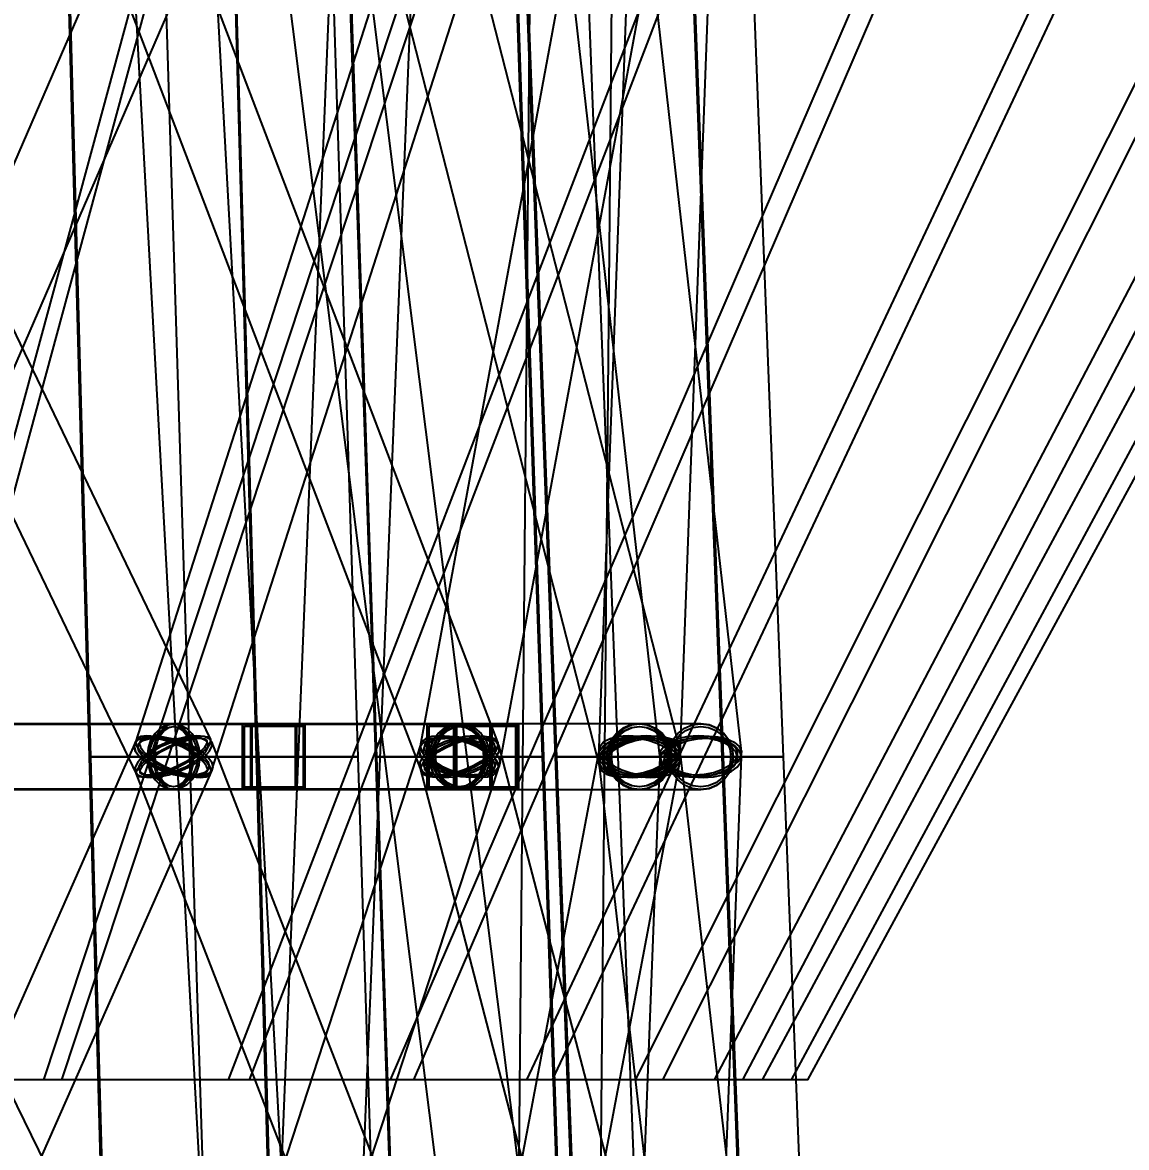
# Model space of a CAD drawing. Header units: millimetres. Extents: x -123812 to 252100, y -3000 to 639000.
# Drawn here: x 6942 to 13774, y 437581 to 444545 of the extents above; entities that cross this region are included whole.
import ezdxf

# ---------------------------------------------------------------- set-up
doc = ezdxf.new("R2010")
doc.units = ezdxf.units.MM
for name, color, linetype, lineweight in [('D-STR-DECK', 7, 'Continuous', 25), ('D-STR-DIM', 7, 'Continuous', 13), ('D-STR-STRC', 7, 'Continuous', 25)]:
    doc.layers.add(name, color=color, linetype=linetype, lineweight=lineweight)
doc.styles.add('OpenSansCondensed-Light', font='OpenSansCondensed-Light.ttf')
doc.styles.add('TOWER_UNICODE', font='Arial Unicode.ttf')
doc.dimstyles.new('EZDXF', dxfattribs={"dimtxt": 0.25, "dimasz": 0.175, "dimexe": 0.375, "dimexo": 0.125, "dimgap": 0.1, "dimtad": 1, "dimlfac": 100, "dimzin": 12, "dimdsep": 46, "dimtxsty": 'OpenSansCondensed-Light', "dimblk": 'ARCHTICK', "dimcen": 2.5, "dimazin": 3, "dimtfac": 0.5, "dimtmove": 2, "dimatfit": 3})

# ---------------------------------------------------------------- blocks, each defined once
blk = doc.blocks.new('_ARCHTICK')
at = {"color": 0, "linetype": 'BYBLOCK', "const_width": 0.15}
blk.add_lwpolyline([(-0.5, -0.5), (0.5, 0.5)], dxfattribs=at)

msp = doc.modelspace()

# ---------------------------------------------------------------- linework, layer by layer
at = {"layer": 'D-STR-DECK'}
for points in [[(4446.8, 438000), (5901, 445000), (7800, 445000), (5900, 438000)], [(4446.8, 438000), (5901, 445000), (7800, 445000), (5900, 438000)], [(5810, 438000), (7710, 445000), (9496.7, 445000), (7183.4, 438000)], [(5810, 438000), (7710, 445000), (9496.7, 445000), (7183.4, 438000)], [(7073.8, 438000), (9387.1, 445000), (11030.9, 445000), (8343.9, 438000)], [(7073.8, 438000), (9387.1, 445000), (11030.9, 445000), (8343.9, 438000)], [(8216.6, 438000), (10903.6, 445000), (12376.3, 445000), (9361.6, 438000)], [(8216.6, 438000), (10903.6, 445000), (12376.3, 445000), (9361.6, 438000)], [(9218.8, 438000), (12233.5, 445000), (13510, 445000), (10219.1, 438000)], [(9218.8, 438000), (12233.5, 445000), (13510, 445000), (10219.1, 438000)], [(10063.2, 438000), (13354.1, 445000), (14412.5, 445000), (10901.8, 438000)], [(10063.2, 438000), (13354.1, 445000), (14412.5, 445000), (10901.8, 438000)], [(10735.5, 438000), (14246.2, 445000), (15068.4, 445000), (11397.9, 438000)], [(10735.5, 438000), (14246.2, 445000), (15068.4, 445000), (11397.9, 438000)], [(11224.1, 438000), (14894.6, 445000), (15466.5, 445000), (11699, 438000)], [(11224.1, 438000), (14894.6, 445000), (15466.5, 445000), (11699, 438000)], [(11520.6, 438000), (15288.1, 445000), (15600, 445000), (11800, 438000)], [(11520.6, 438000), (15288.1, 445000), (15600, 445000), (11800, 438000)]]:
    msp.add_lwpolyline(points, close=True, dxfattribs=at)
at = {"layer": 'D-STR-STRC'}
for points in [[(11574.8, 425031.5), (8431.5, 450031.5), (8422.9, 450034.9), (8397.7, 450035.9), (8357.7, 450034.4), (8305.5, 450030.6), (8244.7, 450024.7), (8179.5, 450017.1), (8114.3, 450008.4), (8053.5, 449999.1), (8001.3, 449989.8), (7961.2, 449981.2), (7936, 449974), (7927.5, 449968.5), (11070.8, 424968.5)], [(9226.6, 425013.8), (7855, 450013.8), (7846.4, 450019.7), (7821, 450024.2), (7780.7, 450027.1), (7728.2, 450028.1), (7667, 450027.2), (7601.4, 450024.5), (7535.8, 450020.1), (7474.6, 450014.3), (7422.1, 450007.6), (7381.8, 450000.3), (7356.4, 449993), (7347.8, 449986.2), (8719.4, 424986.2)], [(8542.7, 424989.8), (9563.6, 449989.8), (9554.9, 449997.7), (9529.6, 450005.8), (9489.2, 450013.6), (9436.7, 450020.4), (9375.5, 450025.8), (9309.8, 450029.4), (9244.1, 450031.1), (9182.9, 450030.6), (9130.3, 450028), (9090, 450023.6), (9064.6, 450017.5), (9056, 450010.2), (8035.1, 425010.2)], [(10405.7, 424997.7), (10637.7, 449997.7), (10629, 450005.8), (10603.7, 450013.5), (10563.3, 450020.3), (10510.7, 450025.7), (10449.4, 450029.4), (10383.7, 450031), (10318, 450030.6), (10256.7, 450028), (10204.1, 450023.6), (10163.7, 450017.5), (10138.4, 450010.3), (10129.7, 450002.3), (9897.8, 425002.3)], [(5243.3, 444890), (7647.5, 439890), (7663.1, 439877.3), (7693.4, 439872.9), (7736, 439877.3), (7788.3, 439890), (7846.5, 439910.1), (7906.8, 439936.5), (7965, 439967.1), (8017.2, 440000), (8059.8, 440032.9), (8089.9, 440063.5), (8105.4, 440089.9), (8105.3, 440110), (5701.1, 445110)], [(7512, 445110), (5342.5, 440110), (5334.1, 440089.9), (5341.6, 440063.5), (5364.7, 440032.9), (5401.7, 440000), (5450.2, 439967.1), (5506.8, 439936.5), (5567.6, 439910.1), (5628.6, 439890), (5685.6, 439877.3), (5734.6, 439872.9), (5772.4, 439877.3), (5796.3, 439890), (7965.8, 444890)], [(7501.3, 444910.1), (9409, 439910.1), (9425.4, 439890), (9456.9, 439877.3), (9501.3, 439872.9), (9555.6, 439877.3), (9616.2, 439890), (9678.7, 439910.1), (9739.1, 439936.5), (9793.2, 439967.1), (9837.3, 440000), (9868.4, 440032.9), (9884.4, 440063.5), (9884.1, 440089.9), (7976.5, 445089.9)], [(9242.5, 445089.9), (7640.7, 440089.9), (7632.4, 440063.5), (7640.6, 440032.9), (7665, 440000), (7703.8, 439967.1), (7754.3, 439936.5), (7813.1, 439910.1), (7876.3, 439890), (7939.5, 439877.3), (7998.3, 439872.9), (8048.9, 439877.3), (8087.7, 439890), (8112.1, 439910.1), (9713.9, 444910.1)], [(9232.2, 444936.5), (10513.4, 439936.5), (10529.4, 439910.1), (10561, 439890), (10606.2, 439877.3), (10661.8, 439872.9), (10724.1, 439877.3), (10788.7, 439890), (10851.3, 439910.1), (10907.7, 439936.5), (10954, 439967.1), (10987, 440000), (11004.5, 440032.9), (11005.3, 440063.5), (9724.1, 445063.5)], [(10320.9, 445032.9), (9395.9, 440032.9), (9405.9, 440000), (9432.4, 439967.1), (9473.4, 439936.5), (9526.2, 439910.1), (9587.2, 439890), (9652.3, 439877.3), (9717, 439872.9), (9776.9, 439877.3), (9827.9, 439890), (9866.5, 439910.1), (9890.2, 439936.5), (9897.2, 439967.1), (10822.2, 444967.1)], [(10319.8, 444967.1), (10887.1, 439967.1), (10901.6, 439936.5), (10932.2, 439910.1), (10977, 439890), (11032.7, 439877.3), (11095.7, 439872.9), (11161.6, 439877.3), (11226, 439890), (11284.5, 439910.1), (11333, 439936.5), (11368.3, 439967.1), (11387.9, 440000), (11390.6, 440032.9), (10823.3, 445032.9)], [(10691, 445000), (10505.9, 440000), (10518.1, 439967.1), (10546.9, 439936.5), (10590.1, 439910.1), (10644.8, 439890), (10707.3, 439877.3), (10773.4, 439872.9), (10838.6, 439877.3), (10898.3, 439890), (10948.5, 439910.1), (10985.9, 439936.5), (11007.8, 439967.1), (11012.8, 440000), (11197.9, 445000)], [(5569.4, 439796.8), (7876.4, 439796.8), (7908.4, 439803.7), (7938.2, 439824), (7963.9, 439856.3), (7983.5, 439898.4), (7995.9, 439947.4), (8000.1, 440000), (7995.9, 440052.6), (7983.5, 440101.6), (7963.9, 440143.7), (7938.2, 440176), (7908.4, 440196.3), (7876.4, 440203.2), (5569.4, 440203.2)], [(5569.4, 439796.8), (7876.4, 439796.8), (7908.4, 439803.7), (7938.2, 439824), (7963.9, 439856.3), (7983.5, 439898.4), (7995.9, 439947.4), (8000.1, 440000), (7995.9, 440052.6), (7983.5, 440101.6), (7963.9, 440143.7), (7938.2, 440176), (7908.4, 440196.3), (7876.4, 440203.2), (5569.4, 440203.2)], [(8242.1, 435111.5), (5797.7, 440111.5), (5781.8, 440124.3), (5751.5, 440128.7), (5708.8, 440124.3), (5656.6, 440111.5), (5598.4, 440091), (5538.3, 440064.4), (5480.3, 440033.3), (5428.4, 440000), (5386, 439966.7), (5356.2, 439935.6), (5340.9, 439909), (5341.2, 439888.5), (7785.7, 434888.5)], [(5893, 434888.5), (8102.7, 439888.5), (8111.2, 439909), (8103.7, 439935.6), (8080.8, 439966.7), (8043.9, 440000), (7995.6, 440033.3), (7939.2, 440064.4), (7878.4, 440091), (7817.6, 440111.5), (7760.7, 440124.3), (7711.8, 440128.7), (7674, 440124.3), (7650.1, 440111.5), (5440.4, 435111.5)], [(10052.1, 435091), (8113.5, 440091), (8096.9, 440111.5), (8065.3, 440124.3), (8020.8, 440128.7), (7966.4, 440124.3), (7906, 440111.5), (7843.5, 440091), (7783.2, 440064.4), (7729.3, 440033.3), (7685.4, 440000), (7654.6, 439966.7), (7638.8, 439935.6), (7639.3, 439909), (9577.8, 434909)], [(8249.2, 434909), (9881.9, 439909), (9890.3, 439935.6), (9882.1, 439966.7), (9857.8, 440000), (9819.1, 440033.3), (9768.7, 440064.4), (9709.9, 440091), (9646.8, 440111.5), (9583.8, 440124.3), (9524.9, 440128.7), (9474.4, 440124.3), (9435.6, 440111.5), (9411.2, 440091), (7778.5, 435091)], [(11192.9, 435064.4), (9892.3, 440064.4), (9876.1, 440091), (9844.4, 440111.5), (9799.1, 440124.3), (9743.4, 440128.7), (9681.2, 440124.3), (9616.6, 440111.5), (9554, 440091), (9497.7, 440064.4), (9451.6, 440033.3), (9418.8, 440000), (9401.5, 439966.7), (9400.9, 439935.6), (10701.5, 434935.6)], [(10065.5, 434966.7), (11009.9, 439966.7), (10999.9, 440000), (10973.5, 440033.3), (10932.5, 440064.4), (10879.7, 440091), (10818.7, 440111.5), (10753.6, 440124.3), (10689, 440128.7), (10629.1, 440124.3), (10578.2, 440111.5), (10539.5, 440091), (10515.9, 440064.4), (10508.8, 440033.3), (9564.4, 435033.3)], [(11585, 435033.3), (11011, 440033.3), (10996.5, 440064.4), (10965.7, 440091), (10920.9, 440111.5), (10865.1, 440124.3), (10802.1, 440128.7), (10736.2, 440124.3), (10671.8, 440111.5), (10613.4, 440091), (10565, 440064.4), (10529.8, 440033.3), (10510.2, 440000), (10507.7, 439966.7), (11081.6, 434966.7)], [(11200.6, 435000), (11392.3, 440000), (11380, 440033.3), (11351.3, 440064.4), (11308, 440091), (11253.3, 440111.5), (11190.7, 440124.3), (11124.6, 440128.7), (11059.5, 440124.3), (10999.8, 440111.5), (10949.6, 440091), (10912.2, 440064.4), (10890.4, 440033.3), (10885.4, 440000), (10693.7, 435000)]]:
    msp.add_lwpolyline(points, dxfattribs=at)
for points in [[(7218.9, 445000), (7355.2, 440000), (8397.5, 440000), (8258.9, 445000)], [(7226, 445000), (7363, 440000), (8389.7, 440000), (8251.8, 445000)], [(7818.2, 445000), (7975.7, 440000), (9018.1, 440000), (8858.2, 445000)], [(8958.2, 445000), (9125.4, 440000), (10167.7, 440000), (9998.2, 445000)], [(8965.3, 445000), (9133.2, 440000), (10159.9, 440000), (9991.1, 445000)], [(10051.5, 445000), (10238.2, 440000), (11280.5, 440000), (11091.5, 445000)], [(10058.6, 445000), (10246, 440000), (11272.7, 440000), (11084.4, 445000)], [(10431.6, 445000), (10625.5, 440000), (11652.2, 440000), (11457.3, 445000)], [(4764.3, 439800), (8638.3, 439800), (8638.3, 440200), (4764.3, 440200)], [(4764.3, 439800), (8638.3, 439800), (8638.3, 440200), (4764.3, 440200)], [(7715.2, 440000), (7720.7, 439947.4), (7736.8, 439898.4), (7762.4, 439856.3), (7795.8, 439824), (7834.7, 439803.7), (7876.4, 439796.8), (9646.6, 439796.8), (9688.3, 439803.7), (9727.2, 439824), (9760.6, 439856.3), (9786.2, 439898.4), (9802.3, 439947.4), (9807.8, 440000), (9802.3, 440052.6), (9786.2, 440101.6), (9760.6, 440143.7), (9727.2, 440176), (9688.3, 440196.3), (9646.6, 440203.2), (7876.4, 440203.2), (7834.7, 440196.3), (7795.8, 440176), (7762.4, 440143.7), (7736.8, 440101.6), (7720.7, 440052.6)], [(8037.6, 440000), (8032.1, 439947.4), (8016, 439898.4), (7990.4, 439856.3), (7957, 439824), (7918.1, 439803.7), (7876.4, 439796.8), (7834.7, 439803.7), (7795.8, 439824), (7762.4, 439856.3), (7736.8, 439898.4), (7720.7, 439947.4), (7715.2, 440000), (7720.7, 440052.6), (7736.8, 440101.6), (7762.4, 440143.7), (7795.8, 440176), (7834.7, 440196.3), (7876.4, 440203.2), (7918.1, 440196.3), (7957, 440176), (7990.4, 440143.7), (8016, 440101.6), (8032.1, 440052.6)], [(7715.2, 440000), (7720.7, 439947.4), (7736.8, 439898.4), (7762.4, 439856.3), (7795.8, 439824), (7834.7, 439803.7), (7876.4, 439796.8), (9646.6, 439796.8), (9688.3, 439803.7), (9727.2, 439824), (9760.6, 439856.3), (9786.2, 439898.4), (9802.3, 439947.4), (9807.8, 440000), (9802.3, 440052.6), (9786.2, 440101.6), (9760.6, 440143.7), (9727.2, 440176), (9688.3, 440196.3), (9646.6, 440203.2), (7876.4, 440203.2), (7834.7, 440196.3), (7795.8, 440176), (7762.4, 440143.7), (7736.8, 440101.6), (7720.7, 440052.6)], [(8037.6, 440000), (8032.1, 439947.4), (8016, 439898.4), (7990.4, 439856.3), (7957, 439824), (7918.1, 439803.7), (7876.4, 439796.8), (7834.7, 439803.7), (7795.8, 439824), (7762.4, 439856.3), (7736.8, 439898.4), (7720.7, 439947.4), (7715.2, 440000), (7720.7, 440052.6), (7736.8, 440101.6), (7762.4, 440143.7), (7795.8, 440176), (7834.7, 440196.3), (7876.4, 440203.2), (7918.1, 440196.3), (7957, 440176), (7990.4, 440143.7), (8016, 440101.6), (8032.1, 440052.6)], [(8024.9, 440000), (8019.8, 439951.5), (8005, 439906.4), (7981.4, 439867.6), (7950.6, 439837.9), (7914.8, 439819.2), (7876.4, 439812.8), (7837.9, 439819.2), (7802.1, 439837.9), (7771.4, 439867.6), (7747.8, 439906.4), (7732.9, 439951.5), (7727.9, 440000), (7732.9, 440048.5), (7747.8, 440093.6), (7771.4, 440132.4), (7802.1, 440162.1), (7837.9, 440180.8), (7876.4, 440187.2), (7914.8, 440180.8), (7950.6, 440162.1), (7981.4, 440132.4), (8005, 440093.6), (8019.8, 440048.5)], [(8024.9, 440000), (8019.8, 439951.5), (8005, 439906.4), (7981.4, 439867.6), (7950.6, 439837.9), (7914.8, 439819.2), (7876.4, 439812.8), (7837.9, 439819.2), (7802.1, 439837.9), (7771.4, 439867.6), (7747.8, 439906.4), (7732.9, 439951.5), (7727.9, 440000), (7732.9, 440048.5), (7747.8, 440093.6), (7771.4, 440132.4), (7802.1, 440162.1), (7837.9, 440180.8), (7876.4, 440187.2), (7914.8, 440180.8), (7950.6, 440162.1), (7981.4, 440132.4), (8005, 440093.6), (8019.8, 440048.5)], [(8000.1, 440000), (7995.9, 439947.4), (7983.5, 439898.4), (7963.9, 439856.3), (7938.2, 439824), (7908.4, 439803.7), (7876.4, 439796.8), (7844.4, 439803.7), (7814.5, 439824), (7788.9, 439856.3), (7769.3, 439898.4), (7756.9, 439947.4), (7752.7, 440000), (7756.9, 440052.6), (7769.3, 440101.6), (7788.9, 440143.7), (7814.5, 440176), (7844.4, 440196.3), (7876.4, 440203.2), (7908.4, 440196.3), (7938.2, 440176), (7963.9, 440143.7), (7983.5, 440101.6), (7995.9, 440052.6)], [(8000.1, 440000), (7995.9, 439947.4), (7983.5, 439898.4), (7963.9, 439856.3), (7938.2, 439824), (7908.4, 439803.7), (7876.4, 439796.8), (7844.4, 439803.7), (7814.5, 439824), (7788.9, 439856.3), (7769.3, 439898.4), (7756.9, 439947.4), (7752.7, 440000), (7756.9, 440052.6), (7769.3, 440101.6), (7788.9, 440143.7), (7814.5, 440176), (7844.4, 440196.3), (7876.4, 440203.2), (7908.4, 440196.3), (7938.2, 440176), (7963.9, 440143.7), (7983.5, 440101.6), (7995.9, 440052.6)], [(7990.3, 440000), (7986.5, 439951.5), (7975.1, 439906.4), (7957, 439867.6), (7933.4, 439837.9), (7905.9, 439819.2), (7876.4, 439812.8), (7846.9, 439819.2), (7819.4, 439837.9), (7795.8, 439867.6), (7777.7, 439906.4), (7766.3, 439951.5), (7762.4, 440000), (7766.3, 440048.5), (7777.7, 440093.6), (7795.8, 440132.4), (7819.4, 440162.1), (7846.9, 440180.8), (7876.4, 440187.2), (7905.9, 440180.8), (7933.4, 440162.1), (7957, 440132.4), (7975.1, 440093.6), (7986.5, 440048.5)], [(7990.3, 440000), (7986.5, 439951.5), (7975.1, 439906.4), (7957, 439867.6), (7933.4, 439837.9), (7905.9, 439819.2), (7876.4, 439812.8), (7846.9, 439819.2), (7819.4, 439837.9), (7795.8, 439867.6), (7777.7, 439906.4), (7766.3, 439951.5), (7762.4, 440000), (7766.3, 440048.5), (7777.7, 440093.6), (7795.8, 440132.4), (7819.4, 440162.1), (7846.9, 440180.8), (7876.4, 440187.2), (7905.9, 440180.8), (7933.4, 440162.1), (7957, 440132.4), (7975.1, 440093.6), (7986.5, 440048.5)], [(8303.7, 439800), (10004.6, 439800), (10004.6, 440200), (8303.7, 440200)], [(8303.7, 440200), (8690.1, 440200), (8690.1, 439800), (8303.7, 439800)], [(8303.7, 439800), (10004.6, 439800), (10004.6, 440200), (8303.7, 440200)], [(8303.7, 440200), (8690.1, 440200), (8690.1, 439800), (8303.7, 439800)], [(8315.3, 440188), (8678.5, 440188), (8678.5, 439812), (8315.3, 439812)], [(8315.3, 440188), (8678.5, 440188), (8678.5, 439812), (8315.3, 439812)], [(8355.5, 440200), (8638.3, 440200), (8638.3, 439800), (8355.5, 439800)], [(8355.5, 440200), (8638.3, 440200), (8638.3, 439800), (8355.5, 439800)], [(8364, 440188), (8629.8, 440188), (8629.8, 439812), (8364, 439812)], [(8364, 440188), (8629.8, 440188), (8629.8, 439812), (8364, 439812)], [(9446.6, 439800), (10011.3, 439800), (10011.3, 440200), (9446.6, 440200)], [(9446.6, 440200), (9846.5, 440200), (9846.5, 439800), (9446.6, 439800)], [(9458.6, 440188), (9834.5, 440188), (9834.5, 439812), (9458.6, 439812)], [(9458.8, 440000), (9465.2, 439947.4), (9484, 439898.4), (9513.8, 439856.3), (9552.7, 439824), (9598, 439803.7), (9646.6, 439796.8), (10759.3, 439796.8), (10807.9, 439803.7), (10853.2, 439824), (10892.1, 439856.3), (10921.9, 439898.4), (10940.7, 439947.4), (10947.1, 440000), (10940.7, 440052.6), (10921.9, 440101.6), (10892.1, 440143.7), (10853.2, 440176), (10807.9, 440196.3), (10759.3, 440203.2), (9646.6, 440203.2), (9598, 440196.3), (9552.7, 440176), (9513.8, 440143.7), (9484, 440101.6), (9465.2, 440052.6)], [(9834.3, 440000), (9827.9, 439947.4), (9809.1, 439898.4), (9779.3, 439856.3), (9740.4, 439824), (9695.1, 439803.7), (9646.6, 439796.8), (9598, 439803.7), (9552.7, 439824), (9513.8, 439856.3), (9484, 439898.4), (9465.2, 439947.4), (9458.8, 440000), (9465.2, 440052.6), (9484, 440101.6), (9513.8, 440143.7), (9552.7, 440176), (9598, 440196.3), (9646.6, 440203.2), (9695.1, 440196.3), (9740.4, 440176), (9779.3, 440143.7), (9809.1, 440101.6), (9827.9, 440052.6)], [(9458.8, 440000), (9465.2, 439947.4), (9484, 439898.4), (9513.8, 439856.3), (9552.7, 439824), (9598, 439803.7), (9646.6, 439796.8), (10759.3, 439796.8), (10807.9, 439803.7), (10853.2, 439824), (10892.1, 439856.3), (10921.9, 439898.4), (10940.7, 439947.4), (10947.1, 440000), (10940.7, 440052.6), (10921.9, 440101.6), (10892.1, 440143.7), (10853.2, 440176), (10807.9, 440196.3), (10759.3, 440203.2), (9646.6, 440203.2), (9598, 440196.3), (9552.7, 440176), (9513.8, 440143.7), (9484, 440101.6), (9465.2, 440052.6)], [(9834.3, 440000), (9827.9, 439947.4), (9809.1, 439898.4), (9779.3, 439856.3), (9740.4, 439824), (9695.1, 439803.7), (9646.6, 439796.8), (9598, 439803.7), (9552.7, 439824), (9513.8, 439856.3), (9484, 439898.4), (9465.2, 439947.4), (9458.8, 440000), (9465.2, 440052.6), (9484, 440101.6), (9513.8, 440143.7), (9552.7, 440176), (9598, 440196.3), (9646.6, 440203.2), (9695.1, 440196.3), (9740.4, 440176), (9779.3, 440143.7), (9809.1, 440101.6), (9827.9, 440052.6)], [(9819.5, 440000), (9813.6, 439951.5), (9796.3, 439906.4), (9768.9, 439867.6), (9733, 439837.9), (9691.3, 439819.2), (9646.6, 439812.8), (9601.8, 439819.2), (9560.1, 439837.9), (9524.3, 439867.6), (9496.8, 439906.4), (9479.5, 439951.5), (9473.6, 440000), (9479.5, 440048.5), (9496.8, 440093.6), (9524.3, 440132.4), (9560.1, 440162.1), (9601.8, 440180.8), (9646.6, 440187.2), (9691.3, 440180.8), (9733, 440162.1), (9768.9, 440132.4), (9796.3, 440093.6), (9813.6, 440048.5)], [(9819.5, 440000), (9813.6, 439951.5), (9796.3, 439906.4), (9768.9, 439867.6), (9733, 439837.9), (9691.3, 439819.2), (9646.6, 439812.8), (9601.8, 439819.2), (9560.1, 439837.9), (9524.3, 439867.6), (9496.8, 439906.4), (9479.5, 439951.5), (9473.6, 440000), (9479.5, 440048.5), (9496.8, 440093.6), (9524.3, 440132.4), (9560.1, 440162.1), (9601.8, 440180.8), (9646.6, 440187.2), (9691.3, 440180.8), (9733, 440162.1), (9768.9, 440132.4), (9796.3, 440093.6), (9813.6, 440048.5)], [(9807.8, 440000), (9802.3, 439947.4), (9786.2, 439898.4), (9760.6, 439856.3), (9727.2, 439824), (9688.3, 439803.7), (9646.6, 439796.8), (9604.8, 439803.7), (9566, 439824), (9532.6, 439856.3), (9506.9, 439898.4), (9490.8, 439947.4), (9485.4, 440000), (9490.8, 440052.6), (9506.9, 440101.6), (9532.6, 440143.7), (9566, 440176), (9604.8, 440196.3), (9646.6, 440203.2), (9688.3, 440196.3), (9727.2, 440176), (9760.6, 440143.7), (9786.2, 440101.6), (9802.3, 440052.6)], [(9807.8, 440000), (9802.3, 439947.4), (9786.2, 439898.4), (9760.6, 439856.3), (9727.2, 439824), (9688.3, 439803.7), (9646.6, 439796.8), (9604.8, 439803.7), (9566, 439824), (9532.6, 439856.3), (9506.9, 439898.4), (9490.8, 439947.4), (9485.4, 440000), (9490.8, 440052.6), (9506.9, 440101.6), (9532.6, 440143.7), (9566, 440176), (9604.8, 440196.3), (9646.6, 440203.2), (9688.3, 440196.3), (9727.2, 440176), (9760.6, 440143.7), (9786.2, 440101.6), (9802.3, 440052.6)], [(9795.1, 440000), (9790, 439951.5), (9775.2, 439906.4), (9751.6, 439867.6), (9720.8, 439837.9), (9685, 439819.2), (9646.6, 439812.8), (9608.1, 439819.2), (9572.3, 439837.9), (9541.5, 439867.6), (9517.9, 439906.4), (9503.1, 439951.5), (9498, 440000), (9503.1, 440048.5), (9517.9, 440093.6), (9541.5, 440132.4), (9572.3, 440162.1), (9608.1, 440180.8), (9646.6, 440187.2), (9685, 440180.8), (9720.8, 440162.1), (9751.6, 440132.4), (9775.2, 440093.6), (9790, 440048.5)], [(9795.1, 440000), (9790, 439951.5), (9775.2, 439906.4), (9751.6, 439867.6), (9720.8, 439837.9), (9685, 439819.2), (9646.6, 439812.8), (9608.1, 439819.2), (9572.3, 439837.9), (9541.5, 439867.6), (9517.9, 439906.4), (9503.1, 439951.5), (9498, 440000), (9503.1, 440048.5), (9517.9, 440093.6), (9541.5, 440132.4), (9572.3, 440162.1), (9608.1, 440180.8), (9646.6, 440187.2), (9685, 440180.8), (9720.8, 440162.1), (9751.6, 440132.4), (9775.2, 440093.6), (9790, 440048.5)], [(9611.5, 440200), (10011.3, 440200), (10011.3, 439800), (9611.5, 439800)], [(9618.2, 440200), (10004.6, 440200), (10004.6, 439800), (9618.2, 439800)], [(9618.2, 440200), (10004.6, 440200), (10004.6, 439800), (9618.2, 439800)], [(9623.5, 440188), (9999.3, 440188), (9999.3, 439812), (9623.5, 439812)], [(9629.8, 440188), (9993, 440188), (9993, 439812), (9629.8, 439812)], [(9629.8, 440188), (9993, 440188), (9993, 439812), (9629.8, 439812)], [(10557.9, 440000), (10564.7, 439947.4), (10584.9, 439898.4), (10616.9, 439856.3), (10658.6, 439824), (10707.2, 439803.7), (10759.3, 439796.8), (11138.9, 439796.8), (11191, 439803.7), (11239.6, 439824), (11281.3, 439856.3), (11313.4, 439898.4), (11333.5, 439947.4), (11340.4, 440000), (11333.5, 440052.6), (11313.4, 440101.6), (11281.3, 440143.7), (11239.6, 440176), (11191, 440196.3), (11138.9, 440203.2), (10759.3, 440203.2), (10707.2, 440196.3), (10658.6, 440176), (10616.9, 440143.7), (10584.9, 440101.6), (10564.7, 440052.6)], [(10960.8, 440000), (10953.9, 439947.4), (10933.8, 439898.4), (10901.8, 439856.3), (10860.1, 439824), (10811.5, 439803.7), (10759.3, 439796.8), (10707.2, 439803.7), (10658.6, 439824), (10616.9, 439856.3), (10584.9, 439898.4), (10564.7, 439947.4), (10557.9, 440000), (10564.7, 440052.6), (10584.9, 440101.6), (10616.9, 440143.7), (10658.6, 440176), (10707.2, 440196.3), (10759.3, 440203.2), (10811.5, 440196.3), (10860.1, 440176), (10901.8, 440143.7), (10933.8, 440101.6), (10953.9, 440052.6)], [(10557.9, 440000), (10564.7, 439947.4), (10584.9, 439898.4), (10616.9, 439856.3), (10658.6, 439824), (10707.2, 439803.7), (10759.3, 439796.8), (11138.9, 439796.8), (11191, 439803.7), (11239.6, 439824), (11281.3, 439856.3), (11313.4, 439898.4), (11333.5, 439947.4), (11340.4, 440000), (11333.5, 440052.6), (11313.4, 440101.6), (11281.3, 440143.7), (11239.6, 440176), (11191, 440196.3), (11138.9, 440203.2), (10759.3, 440203.2), (10707.2, 440196.3), (10658.6, 440176), (10616.9, 440143.7), (10584.9, 440101.6), (10564.7, 440052.6)], [(10960.8, 440000), (10953.9, 439947.4), (10933.8, 439898.4), (10901.8, 439856.3), (10860.1, 439824), (10811.5, 439803.7), (10759.3, 439796.8), (10707.2, 439803.7), (10658.6, 439824), (10616.9, 439856.3), (10584.9, 439898.4), (10564.7, 439947.4), (10557.9, 440000), (10564.7, 440052.6), (10584.9, 440101.6), (10616.9, 440143.7), (10658.6, 440176), (10707.2, 440196.3), (10759.3, 440203.2), (10811.5, 440196.3), (10860.1, 440176), (10901.8, 440143.7), (10933.8, 440101.6), (10953.9, 440052.6)], [(10947.1, 440000), (10940.7, 439947.4), (10921.9, 439898.4), (10892.1, 439856.3), (10853.2, 439824), (10807.9, 439803.7), (10759.3, 439796.8), (10710.8, 439803.7), (10665.5, 439824), (10626.6, 439856.3), (10596.8, 439898.4), (10578, 439947.4), (10571.6, 440000), (10578, 440052.6), (10596.8, 440101.6), (10626.6, 440143.7), (10665.5, 440176), (10710.8, 440196.3), (10759.3, 440203.2), (10807.9, 440196.3), (10853.2, 440176), (10892.1, 440143.7), (10921.9, 440101.6), (10940.7, 440052.6)], [(10947.1, 440000), (10940.7, 439947.4), (10921.9, 439898.4), (10892.1, 439856.3), (10853.2, 439824), (10807.9, 439803.7), (10759.3, 439796.8), (10710.8, 439803.7), (10665.5, 439824), (10626.6, 439856.3), (10596.8, 439898.4), (10578, 439947.4), (10571.6, 440000), (10578, 440052.6), (10596.8, 440101.6), (10626.6, 440143.7), (10665.5, 440176), (10710.8, 440196.3), (10759.3, 440203.2), (10807.9, 440196.3), (10853.2, 440176), (10892.1, 440143.7), (10921.9, 440101.6), (10940.7, 440052.6)], [(10944.9, 440000), (10938.6, 439951.5), (10920.1, 439906.4), (10890.6, 439867.6), (10852.1, 439837.9), (10807.4, 439819.2), (10759.3, 439812.8), (10711.3, 439819.2), (10666.5, 439837.9), (10628.1, 439867.6), (10598.6, 439906.4), (10580.1, 439951.5), (10573.7, 440000), (10580.1, 440048.5), (10598.6, 440093.6), (10628.1, 440132.4), (10666.5, 440162.1), (10711.3, 440180.8), (10759.3, 440187.2), (10807.4, 440180.8), (10852.1, 440162.1), (10890.6, 440132.4), (10920.1, 440093.6), (10938.6, 440048.5)], [(10944.9, 440000), (10938.6, 439951.5), (10920.1, 439906.4), (10890.6, 439867.6), (10852.1, 439837.9), (10807.4, 439819.2), (10759.3, 439812.8), (10711.3, 439819.2), (10666.5, 439837.9), (10628.1, 439867.6), (10598.6, 439906.4), (10580.1, 439951.5), (10573.7, 440000), (10580.1, 440048.5), (10598.6, 440093.6), (10628.1, 440132.4), (10666.5, 440162.1), (10711.3, 440180.8), (10759.3, 440187.2), (10807.4, 440180.8), (10852.1, 440162.1), (10890.6, 440132.4), (10920.1, 440093.6), (10938.6, 440048.5)], [(10932.3, 440000), (10926.4, 439951.5), (10909.1, 439906.4), (10881.6, 439867.6), (10845.8, 439837.9), (10804.1, 439819.2), (10759.3, 439812.8), (10714.6, 439819.2), (10672.9, 439837.9), (10637, 439867.6), (10609.6, 439906.4), (10592.3, 439951.5), (10586.4, 440000), (10592.3, 440048.5), (10609.6, 440093.6), (10637, 440132.4), (10672.9, 440162.1), (10714.6, 440180.8), (10759.3, 440187.2), (10804.1, 440180.8), (10845.8, 440162.1), (10881.6, 440132.4), (10909.1, 440093.6), (10926.4, 440048.5)], [(10932.3, 440000), (10926.4, 439951.5), (10909.1, 439906.4), (10881.6, 439867.6), (10845.8, 439837.9), (10804.1, 439819.2), (10759.3, 439812.8), (10714.6, 439819.2), (10672.9, 439837.9), (10637, 439867.6), (10609.6, 439906.4), (10592.3, 439951.5), (10586.4, 440000), (10592.3, 440048.5), (10609.6, 440093.6), (10637, 440132.4), (10672.9, 440162.1), (10714.6, 440180.8), (10759.3, 440187.2), (10804.1, 440180.8), (10845.8, 440162.1), (10881.6, 440132.4), (10909.1, 440093.6), (10926.4, 440048.5)], [(11340.4, 440000), (11333.5, 439947.4), (11313.4, 439898.4), (11281.3, 439856.3), (11239.6, 439824), (11191, 439803.7), (11138.9, 439796.8), (11086.7, 439803.7), (11038.2, 439824), (10996.4, 439856.3), (10964.4, 439898.4), (10944.3, 439947.4), (10937.4, 440000), (10944.3, 440052.6), (10964.4, 440101.6), (10996.4, 440143.7), (11038.2, 440176), (11086.7, 440196.3), (11138.9, 440203.2), (11191, 440196.3), (11239.6, 440176), (11281.3, 440143.7), (11313.4, 440101.6), (11333.5, 440052.6)], [(11340.4, 440000), (11333.5, 439947.4), (11313.4, 439898.4), (11281.3, 439856.3), (11239.6, 439824), (11191, 439803.7), (11138.9, 439796.8), (11086.7, 439803.7), (11038.2, 439824), (10996.4, 439856.3), (10964.4, 439898.4), (10944.3, 439947.4), (10937.4, 440000), (10944.3, 440052.6), (10964.4, 440101.6), (10996.4, 440143.7), (11038.2, 440176), (11086.7, 440196.3), (11138.9, 440203.2), (11191, 440196.3), (11239.6, 440176), (11281.3, 440143.7), (11313.4, 440101.6), (11333.5, 440052.6)], [(11324.5, 440000), (11318.2, 439951.5), (11299.6, 439906.4), (11270.1, 439867.6), (11231.7, 439837.9), (11186.9, 439819.2), (11138.9, 439812.8), (11090.9, 439819.2), (11046.1, 439837.9), (11007.7, 439867.6), (10978.2, 439906.4), (10959.6, 439951.5), (10953.3, 440000), (10959.6, 440048.5), (10978.2, 440093.6), (11007.7, 440132.4), (11046.1, 440162.1), (11090.9, 440180.8), (11138.9, 440187.2), (11186.9, 440180.8), (11231.7, 440162.1), (11270.1, 440132.4), (11299.6, 440093.6), (11318.2, 440048.5)], [(11324.5, 440000), (11318.2, 439951.5), (11299.6, 439906.4), (11270.1, 439867.6), (11231.7, 439837.9), (11186.9, 439819.2), (11138.9, 439812.8), (11090.9, 439819.2), (11046.1, 439837.9), (11007.7, 439867.6), (10978.2, 439906.4), (10959.6, 439951.5), (10953.3, 440000), (10959.6, 440048.5), (10978.2, 440093.6), (11007.7, 440132.4), (11046.1, 440162.1), (11090.9, 440180.8), (11138.9, 440187.2), (11186.9, 440180.8), (11231.7, 440162.1), (11270.1, 440132.4), (11299.6, 440093.6), (11318.2, 440048.5)], [(8087.8, 440000), (8112.1, 439967.1), (8120.4, 439936.5), (8112.1, 439910.1), (8087.7, 439890), (8048.9, 439877.3), (7998.3, 439872.9), (7939.5, 439877.3), (7876.3, 439890), (7813.1, 439910.1), (7754.3, 439936.5), (7703.8, 439967.1), (7665, 440000), (7640.6, 440032.9), (7632.4, 440063.5), (7640.7, 440089.9), (7665.1, 440110), (7703.9, 440122.7), (7754.4, 440127.1), (7813.3, 440122.7), (7876.5, 440110), (7939.6, 440089.9), (7998.5, 440063.5), (8049, 440032.9)], [(7685.4, 440000), (7654.6, 439966.7), (7638.8, 439935.6), (7639.3, 439909), (7655.9, 439888.5), (7687.5, 439875.7), (7732, 439871.3), (7786.3, 439875.7), (7846.8, 439888.5), (7909.3, 439909), (7969.5, 439935.6), (8023.4, 439966.7), (8067.3, 440000), (8098.2, 440033.3), (8113.9, 440064.4), (8113.5, 440091), (8096.9, 440111.5), (8065.3, 440124.3), (8020.8, 440128.7), (7966.4, 440124.3), (7906, 440111.5), (7843.5, 440091), (7783.2, 440064.4), (7729.3, 440033.3)], [(7708.9, 440000), (7757.2, 439966.7), (7813.6, 439935.6), (7874.3, 439909), (7935.2, 439888.5), (7992, 439875.7), (8041, 439871.3), (8078.7, 439875.7), (8102.7, 439888.5), (8111.2, 439909), (8103.7, 439935.6), (8080.8, 439966.7), (8043.9, 440000), (7995.6, 440033.3), (7939.2, 440064.4), (7878.4, 440091), (7817.6, 440111.5), (7760.7, 440124.3), (7711.8, 440128.7), (7674, 440124.3), (7650.1, 440111.5), (7641.5, 440091), (7649, 440064.4), (7672, 440033.3)], [(8017.2, 440000), (7965, 439967.1), (7906.8, 439936.5), (7846.5, 439910.1), (7788.3, 439890), (7736, 439877.3), (7693.4, 439872.9), (7663.1, 439877.3), (7647.5, 439890), (7647.4, 439910.1), (7662.9, 439936.5), (7693, 439967.1), (7735.6, 440000), (7787.7, 440032.9), (7845.9, 440063.5), (7906.2, 440089.9), (7964.5, 440110), (8016.7, 440122.7), (8059.4, 440127.1), (8089.6, 440122.7), (8105.3, 440110), (8105.4, 440089.9), (8089.9, 440063.5), (8059.8, 440032.9)], [(8067, 440000), (8088.9, 439970.3), (8096.4, 439942.7), (8088.9, 439919), (8066.9, 439900.8), (8031.9, 439889.3), (7986.3, 439885.4), (7933.3, 439889.3), (7876.3, 439900.8), (7819.4, 439919), (7766.3, 439942.7), (7720.8, 439970.3), (7685.8, 440000), (7663.8, 440029.7), (7656.4, 440057.3), (7663.9, 440081), (7685.9, 440099.2), (7720.9, 440110.7), (7766.4, 440114.6), (7819.5, 440110.7), (7876.5, 440099.2), (7933.4, 440081), (7986.5, 440057.3), (8032, 440029.7)], [(7704.2, 440000), (7676.4, 439970), (7662.2, 439942), (7662.6, 439917.9), (7677.6, 439899.5), (7706.1, 439887.9), (7746.2, 439883.9), (7795.2, 439887.9), (7849.7, 439899.5), (7906.1, 439917.9), (7960.4, 439942), (8009, 439970), (8048.5, 440000), (8076.4, 440030), (8090.6, 440058), (8090.2, 440082.1), (8075.2, 440100.5), (8046.7, 440112.1), (8006.6, 440116.1), (7957.6, 440112.1), (7903.1, 440100.5), (7846.7, 440082.1), (7792.4, 440058), (7743.8, 440030)], [(7725.4, 440000), (7768.9, 439970), (7819.8, 439942), (7874.5, 439917.9), (7929.4, 439899.5), (7980.6, 439887.9), (8024.8, 439883.9), (8058.8, 439887.9), (8080.4, 439899.5), (8088.1, 439917.9), (8081.4, 439942), (8060.7, 439970), (8027.4, 440000), (7983.9, 440030), (7933, 440058), (7878.2, 440082.1), (7823.4, 440100.5), (7772.1, 440112.1), (7728, 440116.1), (7694, 440112.1), (7672.4, 440100.5), (7664.7, 440082.1), (7671.4, 440058), (7692.1, 440030)], [(8003.4, 440000), (7956.3, 439970.3), (7903.8, 439942.7), (7849.5, 439919), (7797, 439900.8), (7749.9, 439889.3), (7711.4, 439885.4), (7684.1, 439889.3), (7670, 439900.8), (7669.9, 439919), (7683.9, 439942.7), (7711, 439970.3), (7749.4, 440000), (7796.4, 440029.7), (7848.9, 440057.3), (7903.3, 440081), (7955.8, 440099.2), (8002.9, 440110.7), (8041.4, 440114.6), (8068.6, 440110.7), (8082.8, 440099.2), (8082.8, 440081), (8068.9, 440057.3), (8041.7, 440029.7)], [(9887.2, 440000), (9897.2, 439967.1), (9890.2, 439936.5), (9866.5, 439910.1), (9827.9, 439890), (9776.9, 439877.3), (9717, 439872.9), (9652.3, 439877.3), (9587.2, 439890), (9526.2, 439910.1), (9473.4, 439936.5), (9432.4, 439967.1), (9405.9, 440000), (9395.9, 440032.9), (9403, 440063.5), (9426.6, 440089.9), (9465.3, 440110), (9516.3, 440122.7), (9576.1, 440127.1), (9640.8, 440122.7), (9705.9, 440110), (9766.9, 440089.9), (9819.7, 440063.5), (9860.8, 440032.9)], [(9418.8, 440000), (9401.5, 439966.7), (9400.9, 439935.6), (9417, 439909), (9448.8, 439888.5), (9494, 439875.7), (9549.7, 439871.3), (9611.9, 439875.7), (9676.6, 439888.5), (9739.1, 439909), (9795.4, 439935.6), (9841.5, 439966.7), (9874.3, 440000), (9891.7, 440033.3), (9892.3, 440064.4), (9876.1, 440091), (9844.4, 440111.5), (9799.1, 440124.3), (9743.4, 440128.7), (9681.2, 440124.3), (9616.6, 440111.5), (9554, 440091), (9497.7, 440064.4), (9451.6, 440033.3)], [(9435.3, 440000), (9474, 439966.7), (9524.4, 439935.6), (9583.2, 439909), (9646.3, 439888.5), (9709.4, 439875.7), (9768.2, 439871.3), (9818.7, 439875.7), (9857.5, 439888.5), (9881.9, 439909), (9890.3, 439935.6), (9882.1, 439966.7), (9857.8, 440000), (9819.1, 440033.3), (9768.7, 440064.4), (9709.9, 440091), (9646.8, 440111.5), (9583.8, 440124.3), (9524.9, 440128.7), (9474.4, 440124.3), (9435.6, 440111.5), (9411.2, 440091), (9402.8, 440064.4), (9411.1, 440033.3)], [(9837.3, 440000), (9793.2, 439967.1), (9739.1, 439936.5), (9678.7, 439910.1), (9616.2, 439890), (9555.6, 439877.3), (9501.3, 439872.9), (9456.9, 439877.3), (9425.4, 439890), (9409, 439910.1), (9408.8, 439936.5), (9424.7, 439967.1), (9455.8, 440000), (9499.9, 440032.9), (9554, 440063.5), (9614.4, 440089.9), (9677, 440110), (9737.5, 440122.7), (9791.8, 440127.1), (9836.2, 440122.7), (9867.7, 440110), (9884.1, 440089.9), (9884.4, 440063.5), (9868.4, 440032.9)], [(9863.5, 440000), (9872.5, 439970.3), (9866.2, 439942.7), (9844.9, 439919), (9810, 439900.8), (9764, 439889.3), (9710, 439885.4), (9651.7, 439889.3), (9593.1, 439900.8), (9538, 439919), (9490.4, 439942.7), (9453.4, 439970.3), (9429.6, 440000), (9420.6, 440029.7), (9426.9, 440057.3), (9448.3, 440081), (9483.1, 440099.2), (9529.1, 440110.7), (9583.1, 440114.6), (9641.4, 440110.7), (9700.1, 440099.2), (9755.1, 440081), (9802.7, 440057.3), (9839.7, 440029.7)], [(9441.2, 440000), (9425.6, 439970), (9425, 439942), (9439.6, 439917.9), (9468.2, 439899.5), (9509, 439887.9), (9559.2, 439883.9), (9615.3, 439887.9), (9673.6, 439899.5), (9730, 439917.9), (9780.7, 439942), (9822.3, 439970), (9851.9, 440000), (9867.5, 440030), (9868.1, 440058), (9853.5, 440082.1), (9824.9, 440100.5), (9784.1, 440112.1), (9733.9, 440116.1), (9677.8, 440112.1), (9619.5, 440100.5), (9563.1, 440082.1), (9512.4, 440058), (9470.8, 440030)], [(9456.1, 440000), (9491, 439970), (9536.5, 439942), (9589.4, 439917.9), (9646.3, 439899.5), (9703.2, 439887.9), (9756.2, 439883.9), (9801.8, 439887.9), (9836.7, 439899.5), (9858.7, 439917.9), (9866.3, 439942), (9858.9, 439970), (9837, 440000), (9802.1, 440030), (9756.7, 440058), (9703.7, 440082.1), (9646.8, 440100.5), (9589.9, 440112.1), (9536.9, 440116.1), (9491.4, 440112.1), (9456.4, 440100.5), (9434.4, 440082.1), (9426.8, 440058), (9434.2, 440030)], [(9818.5, 440000), (9778.8, 439970.3), (9730, 439942.7), (9675.6, 439919), (9619.2, 439900.8), (9564.6, 439889.3), (9515.6, 439885.4), (9475.6, 439889.3), (9447.2, 439900.8), (9432.4, 439919), (9432.2, 439942.7), (9446.6, 439970.3), (9474.6, 440000), (9514.3, 440029.7), (9563.1, 440057.3), (9617.5, 440081), (9674, 440099.2), (9728.5, 440110.7), (9777.5, 440114.6), (9817.5, 440110.7), (9845.9, 440099.2), (9860.7, 440081), (9861, 440057.3), (9846.6, 440029.7)], [(11012.8, 440000), (11007.8, 439967.1), (10985.9, 439936.5), (10948.5, 439910.1), (10898.3, 439890), (10838.6, 439877.3), (10773.4, 439872.9), (10707.3, 439877.3), (10644.8, 439890), (10590.1, 439910.1), (10546.9, 439936.5), (10518.1, 439967.1), (10505.9, 440000), (10510.9, 440032.9), (10532.8, 440063.5), (10570.1, 440089.9), (10620.4, 440110), (10680.1, 440122.7), (10745.2, 440127.1), (10811.3, 440122.7), (10873.9, 440110), (10928.6, 440089.9), (10971.8, 440063.5), (11000.5, 440032.9)], [(10510.2, 440000), (10507.7, 439966.7), (10522.2, 439935.6), (10553, 439909), (10597.8, 439888.5), (10653.6, 439875.7), (10716.6, 439871.3), (10782.5, 439875.7), (10846.9, 439888.5), (10905.3, 439909), (10953.7, 439935.6), (10988.9, 439966.7), (11008.5, 440000), (11011, 440033.3), (10996.5, 440064.4), (10965.7, 440091), (10920.9, 440111.5), (10865.1, 440124.3), (10802.1, 440128.7), (10736.2, 440124.3), (10671.8, 440111.5), (10613.4, 440091), (10565, 440064.4), (10529.8, 440033.3)], [(10518.8, 440000), (10545.2, 439966.7), (10586.2, 439935.6), (10639, 439909), (10700, 439888.5), (10765, 439875.7), (10829.7, 439871.3), (10889.5, 439875.7), (10940.5, 439888.5), (10979.2, 439909), (11002.8, 439935.6), (11009.9, 439966.7), (10999.9, 440000), (10973.5, 440033.3), (10932.5, 440064.4), (10879.7, 440091), (10818.7, 440111.5), (10753.6, 440124.3), (10689, 440128.7), (10629.1, 440124.3), (10578.2, 440111.5), (10539.5, 440091), (10515.9, 440064.4), (10508.8, 440033.3)], [(10987, 440000), (10954, 439967.1), (10907.7, 439936.5), (10851.3, 439910.1), (10788.7, 439890), (10724.1, 439877.3), (10661.8, 439872.9), (10606.2, 439877.3), (10561, 439890), (10529.4, 439910.1), (10513.4, 439936.5), (10514.2, 439967.1), (10531.7, 440000), (10564.7, 440032.9), (10611, 440063.5), (10667.3, 440089.9), (10730, 440110), (10794.6, 440122.7), (10856.9, 440127.1), (10912.5, 440122.7), (10957.6, 440110), (10989.3, 440089.9), (11005.3, 440063.5), (11004.5, 440032.9)], [(10987.9, 440000), (10983.4, 439970.3), (10963.6, 439942.7), (10929.9, 439919), (10884.6, 439900.8), (10830.8, 439889.3), (10772, 439885.4), (10712.5, 439889.3), (10656.1, 439900.8), (10606.7, 439919), (10567.8, 439942.7), (10541.9, 439970.3), (10530.8, 440000), (10535.3, 440029.7), (10555.1, 440057.3), (10588.8, 440081), (10634.1, 440099.2), (10687.9, 440110.7), (10746.6, 440114.6), (10806.2, 440110.7), (10862.6, 440099.2), (10912, 440081), (10950.9, 440057.3), (10976.8, 440029.7)], [(10534.7, 440000), (10532.4, 439970), (10545.6, 439942), (10573.3, 439917.9), (10613.7, 439899.5), (10664, 439887.9), (10720.8, 439883.9), (10780.2, 439887.9), (10838.3, 439899.5), (10890.9, 439917.9), (10934.6, 439942), (10966.3, 439970), (10983.9, 440000), (10986.3, 440030), (10973.1, 440058), (10945.4, 440082.1), (10905, 440100.5), (10854.7, 440112.1), (10797.9, 440116.1), (10738.4, 440112.1), (10680.4, 440100.5), (10627.8, 440082.1), (10584.1, 440058), (10552.4, 440030)], [(10542.5, 440000), (10566.3, 439970), (10603.2, 439942), (10650.8, 439917.9), (10705.8, 439899.5), (10764.5, 439887.9), (10822.8, 439883.9), (10876.7, 439887.9), (10922.7, 439899.5), (10957.5, 439917.9), (10978.9, 439942), (10985.2, 439970), (10976.2, 440000), (10952.4, 440030), (10915.4, 440058), (10867.8, 440082.1), (10812.8, 440100.5), (10754.2, 440112.1), (10695.9, 440116.1), (10642, 440112.1), (10596, 440100.5), (10561.2, 440082.1), (10539.8, 440058), (10533.5, 440030)], [(10964.6, 440000), (10934.8, 439970.3), (10893.1, 439942.7), (10842.3, 439919), (10785.8, 439900.8), (10727.5, 439889.3), (10671.4, 439885.4), (10621.3, 439889.3), (10580.6, 439900.8), (10552, 439919), (10537.6, 439942.7), (10538.3, 439970.3), (10554.1, 440000), (10583.8, 440029.7), (10625.6, 440057.3), (10676.4, 440081), (10732.9, 440099.2), (10791.2, 440110.7), (10847.3, 440114.6), (10897.4, 440110.7), (10938.1, 440099.2), (10966.7, 440081), (10981.1, 440057.3), (10980.4, 440029.7)], [(10885.4, 440000), (10897.8, 439966.7), (10926.5, 439935.6), (10969.8, 439909), (11024.5, 439888.5), (11087.1, 439875.7), (11153.2, 439871.3), (11218.3, 439875.7), (11278, 439888.5), (11328.2, 439909), (11365.5, 439935.6), (11387.4, 439966.7), (11392.3, 440000), (11380, 440033.3), (11351.3, 440064.4), (11308, 440091), (11253.3, 440111.5), (11190.7, 440124.3), (11124.6, 440128.7), (11059.5, 440124.3), (10999.8, 440111.5), (10949.6, 440091), (10912.2, 440064.4), (10890.4, 440033.3)], [(11387.9, 440000), (11368.3, 439967.1), (11333, 439936.5), (11284.5, 439910.1), (11226, 439890), (11161.6, 439877.3), (11095.7, 439872.9), (11032.7, 439877.3), (10977, 439890), (10932.2, 439910.1), (10901.6, 439936.5), (10887.1, 439967.1), (10889.8, 440000), (10909.5, 440032.9), (10944.8, 440063.5), (10993.3, 440089.9), (11051.8, 440110), (11116.2, 440122.7), (11182.1, 440127.1), (11245.1, 440122.7), (11300.8, 440110), (11345.5, 440089.9), (11376.2, 440063.5), (11390.6, 440032.9)], [(10910.4, 440000), (10921.5, 439970), (10947.4, 439942), (10986.4, 439917.9), (11035.8, 439899.5), (11092.2, 439887.9), (11151.8, 439883.9), (11210.5, 439887.9), (11264.3, 439899.5), (11309.6, 439917.9), (11343.2, 439942), (11362.9, 439970), (11367.4, 440000), (11356.3, 440030), (11330.3, 440058), (11291.4, 440082.1), (11242, 440100.5), (11185.6, 440112.1), (11126, 440116.1), (11067.3, 440112.1), (11013.5, 440100.5), (10968.2, 440082.1), (10934.6, 440058), (10914.8, 440030)], [(11363.4, 440000), (11345.7, 439970.3), (11313.9, 439942.7), (11270.1, 439919), (11217.4, 439900.8), (11159.4, 439889.3), (11099.9, 439885.4), (11043.2, 439889.3), (10992.9, 439900.8), (10952.6, 439919), (10925, 439942.7), (10911.9, 439970.3), (10914.3, 440000), (10932.1, 440029.7), (10963.9, 440057.3), (11007.7, 440081), (11060.3, 440099.2), (11118.4, 440110.7), (11177.8, 440114.6), (11234.6, 440110.7), (11284.9, 440099.2), (11325.2, 440081), (11352.8, 440057.3), (11365.9, 440029.7)], [(7355.2, 440000), (7491.6, 435000), (8536.2, 435000), (8397.5, 440000)], [(8397.5, 440000), (8379.8, 440000), (8327.7, 440000), (8244.9, 440000), (8137, 440000), (8011.3, 440000), (7876.4, 440000), (7741.5, 440000), (7615.8, 440000), (7507.9, 440000), (7425.1, 440000), (7373, 440000), (7355.2, 440000), (7373, 440000), (7425.1, 440000), (7507.9, 440000), (7615.8, 440000), (7741.5, 440000), (7876.4, 440000), (8011.3, 440000), (8137, 440000), (8244.9, 440000), (8327.7, 440000), (8379.8, 440000)], [(8397.5, 440000), (8379.8, 440000), (8327.7, 440000), (8244.9, 440000), (8137, 440000), (8011.3, 440000), (7876.4, 440000), (7741.5, 440000), (7615.8, 440000), (7507.9, 440000), (7425.1, 440000), (7373, 440000), (7355.2, 440000), (7373, 440000), (7425.1, 440000), (7507.9, 440000), (7615.8, 440000), (7741.5, 440000), (7876.4, 440000), (8011.3, 440000), (8137, 440000), (8244.9, 440000), (8327.7, 440000), (8379.8, 440000)], [(7363, 440000), (7500.1, 435000), (8527.7, 435000), (8389.7, 440000)], [(8389.7, 440000), (8372.2, 440000), (8321, 440000), (8239.4, 440000), (8133.1, 440000), (8009.3, 440000), (7876.4, 440000), (7743.5, 440000), (7619.7, 440000), (7513.4, 440000), (7431.8, 440000), (7380.5, 440000), (7363, 440000), (7380.5, 440000), (7431.8, 440000), (7513.4, 440000), (7619.7, 440000), (7743.5, 440000), (7876.4, 440000), (8009.3, 440000), (8133.1, 440000), (8239.4, 440000), (8321, 440000), (8372.2, 440000)], [(8333, 440000), (8317.4, 440000), (8271.8, 440000), (8199.2, 440000), (8104.7, 440000), (7994.6, 440000), (7876.4, 440000), (7758.2, 440000), (7648.1, 440000), (7553.5, 440000), (7481, 440000), (7435.4, 440000), (7419.8, 440000), (7435.4, 440000), (7481, 440000), (7553.5, 440000), (7648.1, 440000), (7758.2, 440000), (7876.4, 440000), (7994.6, 440000), (8104.7, 440000), (8199.2, 440000), (8271.8, 440000), (8317.4, 440000)], [(8333, 440000), (8317.4, 440000), (8271.8, 440000), (8199.2, 440000), (8104.7, 440000), (7994.6, 440000), (7876.4, 440000), (7758.2, 440000), (7648.1, 440000), (7553.5, 440000), (7481, 440000), (7435.4, 440000), (7419.8, 440000), (7435.4, 440000), (7481, 440000), (7553.5, 440000), (7648.1, 440000), (7758.2, 440000), (7876.4, 440000), (7994.6, 440000), (8104.7, 440000), (8199.2, 440000), (8271.8, 440000), (8317.4, 440000)], [(7975.7, 440000), (8133.3, 435000), (9177.9, 435000), (9018.1, 440000)], [(9018.1, 440000), (9000.3, 440000), (8948.2, 440000), (8865.4, 440000), (8757.5, 440000), (8631.8, 440000), (8496.9, 440000), (8362, 440000), (8236.3, 440000), (8128.4, 440000), (8045.6, 440000), (7993.5, 440000), (7975.7, 440000), (7993.5, 440000), (8045.6, 440000), (8128.4, 440000), (8236.3, 440000), (8362, 440000), (8496.9, 440000), (8631.8, 440000), (8757.5, 440000), (8865.4, 440000), (8948.2, 440000), (9000.3, 440000)], [(9018.1, 440000), (9000.3, 440000), (8948.2, 440000), (8865.4, 440000), (8757.5, 440000), (8631.8, 440000), (8496.9, 440000), (8362, 440000), (8236.3, 440000), (8128.4, 440000), (8045.6, 440000), (7993.5, 440000), (7975.7, 440000), (7993.5, 440000), (8045.6, 440000), (8128.4, 440000), (8236.3, 440000), (8362, 440000), (8496.9, 440000), (8631.8, 440000), (8757.5, 440000), (8865.4, 440000), (8948.2, 440000), (9000.3, 440000)], [(8953.5, 440000), (8937.9, 440000), (8892.3, 440000), (8819.7, 440000), (8725.2, 440000), (8615.1, 440000), (8496.9, 440000), (8378.7, 440000), (8268.6, 440000), (8174.1, 440000), (8101.5, 440000), (8055.9, 440000), (8040.3, 440000), (8055.9, 440000), (8101.5, 440000), (8174.1, 440000), (8268.6, 440000), (8378.7, 440000), (8496.9, 440000), (8615.1, 440000), (8725.2, 440000), (8819.7, 440000), (8892.3, 440000), (8937.9, 440000)], [(8953.5, 440000), (8937.9, 440000), (8892.3, 440000), (8819.7, 440000), (8725.2, 440000), (8615.1, 440000), (8496.9, 440000), (8378.7, 440000), (8268.6, 440000), (8174.1, 440000), (8101.5, 440000), (8055.9, 440000), (8040.3, 440000), (8055.9, 440000), (8101.5, 440000), (8174.1, 440000), (8268.6, 440000), (8378.7, 440000), (8496.9, 440000), (8615.1, 440000), (8725.2, 440000), (8819.7, 440000), (8892.3, 440000), (8937.9, 440000)], [(9125.4, 440000), (9292.6, 435000), (10337.3, 435000), (10167.7, 440000)], [(10167.7, 440000), (10150, 440000), (10097.9, 440000), (10015.1, 440000), (9907.1, 440000), (9781.4, 440000), (9646.6, 440000), (9511.7, 440000), (9386, 440000), (9278, 440000), (9195.2, 440000), (9143.2, 440000), (9125.4, 440000), (9143.2, 440000), (9195.2, 440000), (9278, 440000), (9386, 440000), (9511.7, 440000), (9646.6, 440000), (9781.4, 440000), (9907.1, 440000), (10015.1, 440000), (10097.9, 440000), (10150, 440000)], [(10167.7, 440000), (10150, 440000), (10097.9, 440000), (10015.1, 440000), (9907.1, 440000), (9781.4, 440000), (9646.6, 440000), (9511.7, 440000), (9386, 440000), (9278, 440000), (9195.2, 440000), (9143.2, 440000), (9125.4, 440000), (9143.2, 440000), (9195.2, 440000), (9278, 440000), (9386, 440000), (9511.7, 440000), (9646.6, 440000), (9781.4, 440000), (9907.1, 440000), (10015.1, 440000), (10097.9, 440000), (10150, 440000)], [(9133.2, 440000), (9301.1, 435000), (10328.8, 435000), (10159.9, 440000)], [(10159.9, 440000), (10142.4, 440000), (10091.1, 440000), (10009.6, 440000), (9903.2, 440000), (9779.4, 440000), (9646.6, 440000), (9513.7, 440000), (9389.9, 440000), (9283.6, 440000), (9202, 440000), (9150.7, 440000), (9133.2, 440000), (9150.7, 440000), (9202, 440000), (9283.6, 440000), (9389.9, 440000), (9513.7, 440000), (9646.6, 440000), (9779.4, 440000), (9903.2, 440000), (10009.6, 440000), (10091.1, 440000), (10142.4, 440000)], [(10103.1, 440000), (10087.6, 440000), (10042, 440000), (9969.4, 440000), (9874.8, 440000), (9764.7, 440000), (9646.6, 440000), (9528.4, 440000), (9418.3, 440000), (9323.7, 440000), (9251.2, 440000), (9205.6, 440000), (9190, 440000), (9205.6, 440000), (9251.2, 440000), (9323.7, 440000), (9418.3, 440000), (9528.4, 440000), (9646.6, 440000), (9764.7, 440000), (9874.8, 440000), (9969.4, 440000), (10042, 440000), (10087.6, 440000)], [(10103.1, 440000), (10087.6, 440000), (10042, 440000), (9969.4, 440000), (9874.8, 440000), (9764.7, 440000), (9646.6, 440000), (9528.4, 440000), (9418.3, 440000), (9323.7, 440000), (9251.2, 440000), (9205.6, 440000), (9190, 440000), (9205.6, 440000), (9251.2, 440000), (9323.7, 440000), (9418.3, 440000), (9528.4, 440000), (9646.6, 440000), (9764.7, 440000), (9874.8, 440000), (9969.4, 440000), (10042, 440000), (10087.6, 440000)], [(10238.2, 440000), (10424.9, 435000), (11469.5, 435000), (11280.5, 440000)], [(11280.5, 440000), (11262.7, 440000), (11210.7, 440000), (11127.9, 440000), (11019.9, 440000), (10894.2, 440000), (10759.3, 440000), (10624.5, 440000), (10498.8, 440000), (10390.8, 440000), (10308, 440000), (10255.9, 440000), (10238.2, 440000), (10255.9, 440000), (10308, 440000), (10390.8, 440000), (10498.8, 440000), (10624.5, 440000), (10759.3, 440000), (10894.2, 440000), (11019.9, 440000), (11127.9, 440000), (11210.7, 440000), (11262.7, 440000)], [(11280.5, 440000), (11262.7, 440000), (11210.7, 440000), (11127.9, 440000), (11019.9, 440000), (10894.2, 440000), (10759.3, 440000), (10624.5, 440000), (10498.8, 440000), (10390.8, 440000), (10308, 440000), (10255.9, 440000), (10238.2, 440000), (10255.9, 440000), (10308, 440000), (10390.8, 440000), (10498.8, 440000), (10624.5, 440000), (10759.3, 440000), (10894.2, 440000), (11019.9, 440000), (11127.9, 440000), (11210.7, 440000), (11262.7, 440000)], [(10246, 440000), (10433.3, 435000), (11461, 435000), (11272.7, 440000)], [(11272.7, 440000), (11255.2, 440000), (11203.9, 440000), (11122.3, 440000), (11016, 440000), (10892.2, 440000), (10759.3, 440000), (10626.5, 440000), (10502.7, 440000), (10396.3, 440000), (10314.8, 440000), (10263.5, 440000), (10246, 440000), (10263.5, 440000), (10314.8, 440000), (10396.3, 440000), (10502.7, 440000), (10626.5, 440000), (10759.3, 440000), (10892.2, 440000), (11016, 440000), (11122.3, 440000), (11203.9, 440000), (11255.2, 440000)], [(11215.9, 440000), (11200.3, 440000), (11154.7, 440000), (11082.2, 440000), (10987.6, 440000), (10877.5, 440000), (10759.3, 440000), (10641.2, 440000), (10531.1, 440000), (10436.5, 440000), (10363.9, 440000), (10318.3, 440000), (10302.8, 440000), (10318.3, 440000), (10363.9, 440000), (10436.5, 440000), (10531.1, 440000), (10641.2, 440000), (10759.3, 440000), (10877.5, 440000), (10987.6, 440000), (11082.2, 440000), (11154.7, 440000), (11200.3, 440000)], [(11215.9, 440000), (11200.3, 440000), (11154.7, 440000), (11082.2, 440000), (10987.6, 440000), (10877.5, 440000), (10759.3, 440000), (10641.2, 440000), (10531.1, 440000), (10436.5, 440000), (10363.9, 440000), (10318.3, 440000), (10302.8, 440000), (10318.3, 440000), (10363.9, 440000), (10436.5, 440000), (10531.1, 440000), (10641.2, 440000), (10759.3, 440000), (10877.5, 440000), (10987.6, 440000), (11082.2, 440000), (11154.7, 440000), (11200.3, 440000)], [(10625.5, 440000), (10819.5, 435000), (11847.2, 435000), (11652.2, 440000)], [(11652.2, 440000), (11634.8, 440000), (11583.5, 440000), (11501.9, 440000), (11395.6, 440000), (11271.8, 440000), (11138.9, 440000), (11006, 440000), (10882.2, 440000), (10775.9, 440000), (10694.3, 440000), (10643, 440000), (10625.5, 440000), (10643, 440000), (10694.3, 440000), (10775.9, 440000), (10882.2, 440000), (11006, 440000), (11138.9, 440000), (11271.8, 440000), (11395.6, 440000), (11501.9, 440000), (11583.5, 440000), (11634.8, 440000)]]:
    msp.add_lwpolyline(points, close=True, dxfattribs=at)

# ---------------------------------------------------------------- dimensions: what is measured, and where the dimension line sits
at = {"layer": 'D-STR-DIM'}
msp.add_linear_dim(base=(187000, 0), p1=(0, 0), p2=(0, 450000), angle=90, dimstyle='EZDXF', override={"dimtxt": 8400, "dimasz": 3750, "dimexe": 2100, "dimexo": 1800, "dimgap": 2100, "dimtad": 1, "dimdec": 0, "dimlfac": 1, "dimlunit": 2, "dimtxsty": 'TOWER_UNICODE', "dimclrd": 7, "dimclre": 7, "dimclrt": 7}, dxfattribs=at).render()

doc.saveas('drawing.dxf')
